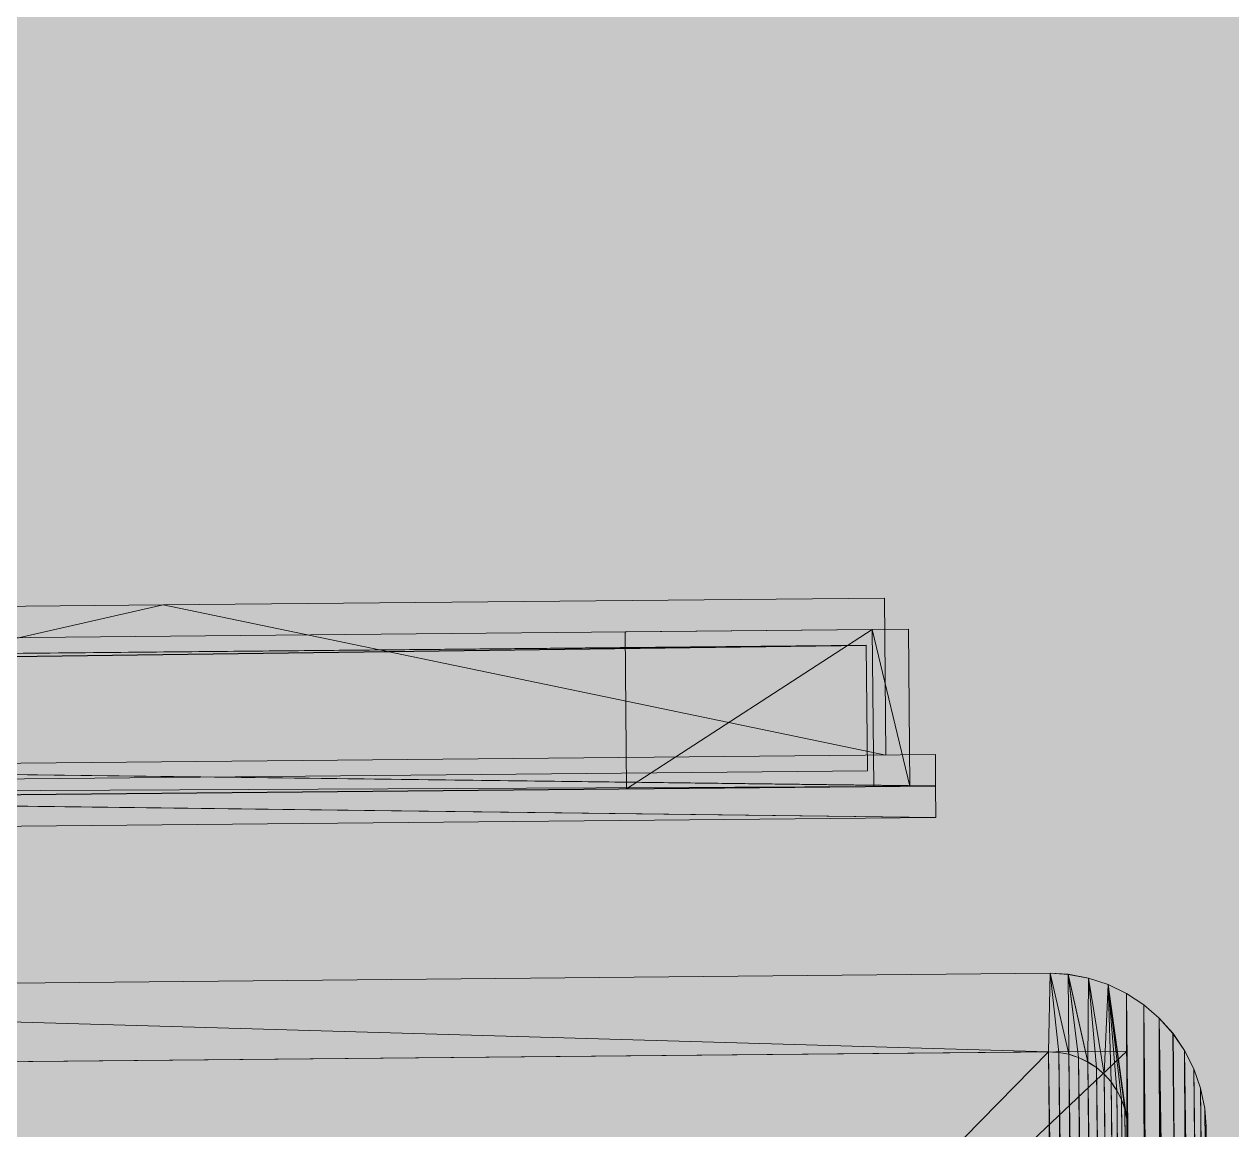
# Model space of a CAD drawing. Header units: millimetres. Extents: x 141848 to 1648660, y -821378 to -151356.
# Drawn here: x 162373.9 to 162558.6, y -271297.2 to -271128.2 of the extents above; entities that cross this region are included whole.
import ezdxf

# ---------------------------------------------------------------- set-up
doc = ezdxf.new("R2010")
doc.units = ezdxf.units.MM
doc.header["$MEASUREMENT"] = 0

# ---------------------------------------------------------------- blocks, each defined once
blk = doc.blocks.new('Forme_113_1')
at = {"color": 7, "linetype": 'Continuous', "lineweight": 20, "flags": 128}
for points in [[(162206.59, -271288.39), (162542.57, -271285.21)], [(162206.59, -271288.39), (162542.57, -271285.21)], [(162542.57, -271285.21), (162545.53, -271597.2)], [(162542.57, -271285.21), (162545.53, -271597.2)]]:
    blk.add_lwpolyline(points, dxfattribs=at)
blk = doc.blocks.new('Forme_114_1')
at = {"color": 7, "linetype": 'Continuous', "lineweight": 20, "flags": 128}
for points in [[(162206.59, -271288.39), (162542.57, -271285.21)], [(162209.54, -271600.38), (162542.57, -271285.21)], [(162545.53, -271597.2), (162542.57, -271285.21)]]:
    blk.add_lwpolyline(points, dxfattribs=at)
blk = doc.blocks.new('Forme_116_1')
at = {"color": 212, "linetype": 'Continuous', "lineweight": 5, "true_color": 0xcb00cc, "flags": 128}
blk.add_lwpolyline([(162544.23, -271460.4), (162542.68, -271297.21), (162542.64, -271296.53), (162542.57, -271295.65), (162542.43, -271294.98), (162542.25, -271294.11), (162542.02, -271293.46), (162541.73, -271292.62), (162541.42, -271292.02), (162541.02, -271291.23), (162540.64, -271290.66), (162540.14, -271289.93), (162539.69, -271289.42), (162539.09, -271288.76), (162538.42, -271288.18), (162537.9, -271287.74), (162537.16, -271287.25), (162536.59, -271286.88), (162535.79, -271286.49), (162535.18, -271286.19), (162534.33, -271285.92), (162533.68, -271285.7), (162532.81, -271285.54), (162532.14, -271285.42), (162531.25, -271285.36), (162530.57, -271285.32), (162353.78, -271287)], dxfattribs=at)
at = {"color": 7, "linetype": 'Continuous', "lineweight": 20, "flags": 128}
for points in [[(162545.41, -271585.2), (162542.57, -271295.65), (162542.25, -271294.11), (162541.73, -271292.62), (162541.02, -271291.23), (162540.14, -271289.93), (162539.09, -271288.76), (162537.9, -271287.74), (162536.59, -271286.88), (162535.18, -271286.19), (162533.68, -271285.7), (162532.14, -271285.42), (162530.57, -271285.32), (162218.58, -271288.28), (162217.03, -271288.4), (162215.48, -271288.72), (162214.01, -271289.24), (162212.6, -271289.95), (162211.31, -271290.83), (162210.13, -271291.88), (162209.11, -271293.06), (162208.25, -271294.38), (162207.57, -271295.79), (162207.08, -271297.28)], [(162221.54, -271600.27), (162530.57, -271285.32)], [(162535.1, -271597.2), (162530.57, -271285.32)], [(162533.53, -271597.31), (162530.57, -271285.32)], [(162535.1, -271597.2), (162532.14, -271285.42)], [(162536.63, -271596.87), (162532.14, -271285.42)], [(162536.63, -271596.87), (162533.68, -271285.7)], [(162538.11, -271596.36), (162533.68, -271285.7)], [(162539.51, -271595.65), (162535.18, -271286.19)], [(162538.11, -271596.36), (162535.18, -271286.19)], [(162539.51, -271595.65), (162536.59, -271286.88)], [(162540.81, -271594.76), (162536.59, -271286.88)], [(162540.81, -271594.76), (162537.9, -271287.74)], [(162541.98, -271593.71), (162537.9, -271287.74)], [(162541.98, -271593.71), (162539.09, -271288.76)], [(162543.01, -271592.53), (162539.09, -271288.76)], [(162543.86, -271591.21), (162540.14, -271289.93)], [(162543.01, -271592.53), (162540.14, -271289.93)], [(162543.86, -271591.21), (162541.02, -271291.23)], [(162544.54, -271589.8), (162541.02, -271291.23)], [(162545.03, -271588.31), (162541.73, -271292.62)], [(162544.54, -271589.8), (162541.73, -271292.62)], [(162545.33, -271586.77), (162542.25, -271294.11)], [(162545.03, -271588.31), (162542.25, -271294.11)], [(162545.33, -271586.77), (162542.57, -271295.65)], [(162545.41, -271585.2), (162542.68, -271297.21), (162542.57, -271295.65)]]:
    blk.add_lwpolyline(points, dxfattribs=at)
blk = doc.blocks.new('Forme_117_1')
at = {"color": 7, "linetype": 'Continuous', "lineweight": 20, "flags": 128}
for points in [[(162557.42, -271585.48), (162554.68, -271296.7), (162554.47, -271293.97), (162553.83, -271290.89), (162552.8, -271287.92), (162551.38, -271285.12), (162549.61, -271282.52), (162547.51, -271280.17), (162545.13, -271278.13), (162542.5, -271276.4), (162539.68, -271275.04), (162536.69, -271274.06), (162533.6, -271273.48), (162530.85, -271273.32), (162218.09, -271276.28)], [(162530.57, -271285.32), (162530.85, -271273.32)], [(162533.68, -271285.7), (162530.85, -271273.32)], [(162532.14, -271285.42), (162530.85, -271273.32)], [(162533.68, -271285.7), (162533.6, -271273.48)], [(162535.18, -271286.19), (162533.6, -271273.48)], [(162536.59, -271286.88), (162533.6, -271273.48)], [(162536.59, -271286.88), (162536.69, -271274.06)], [(162537.9, -271287.74), (162536.69, -271274.06)], [(162539.09, -271288.76), (162536.69, -271274.06)], [(162218.09, -271276.28), (162530.57, -271285.32), (162532.14, -271285.42), (162533.68, -271285.7), (162535.18, -271286.19), (162536.59, -271286.88), (162537.9, -271287.74), (162539.09, -271288.76), (162540.14, -271289.93), (162541.02, -271291.23), (162541.73, -271292.62), (162542.25, -271294.11), (162542.57, -271295.65), (162542.68, -271297.21), (162545.41, -271585.2), (162545.62, -271606)], [(162539.09, -271288.76), (162539.68, -271275.04)], [(162541.02, -271291.23), (162539.68, -271275.04)], [(162541.73, -271292.62), (162539.68, -271275.04)], [(162542.25, -271294.11), (162539.68, -271275.04)], [(162542.57, -271295.65), (162539.68, -271275.04)], [(162540.14, -271289.93), (162539.68, -271275.04)], [(162542.68, -271297.21), (162542.5, -271276.4)], [(162542.57, -271295.65), (162542.5, -271276.4)], [(162545.62, -271606), (162545.13, -271278.13)], [(162548.22, -271604.24), (162545.13, -271278.13)], [(162550.57, -271602.14), (162547.51, -271280.17)], [(162552.62, -271599.76), (162547.51, -271280.17)], [(162548.22, -271604.24), (162547.51, -271280.17)], [(162552.62, -271599.76), (162549.61, -271282.52)], [(162209.61, -271609.19), (162209.43, -271588.38), (162206.7, -271300.39), (162206.79, -271298.83), (162207.08, -271297.28), (162207.57, -271295.79), (162208.25, -271294.38), (162209.11, -271293.06), (162210.13, -271291.88), (162211.31, -271290.83), (162212.6, -271289.95), (162214.01, -271289.24), (162215.48, -271288.72), (162217.03, -271288.4), (162218.58, -271288.28), (162530.57, -271285.32)], [(162555.7, -271594.29), (162551.38, -271285.12)], [(162554.33, -271597.13), (162551.38, -271285.12)], [(162552.62, -271599.76), (162551.38, -271285.12)], [(162556.68, -271591.31), (162552.8, -271287.92)], [(162555.7, -271594.29), (162552.8, -271287.92)], [(162557.26, -271588.22), (162553.83, -271290.89)], [(162556.68, -271591.31), (162553.83, -271290.89)], [(162557.42, -271585.48), (162554.47, -271293.97)], [(162557.26, -271588.22), (162554.47, -271293.97)]]:
    blk.add_lwpolyline(points, dxfattribs=at)
blk = doc.blocks.new('Forme_118_1')
at = {"color": 7, "linetype": 'Continuous', "lineweight": 20, "flags": 128}
for points in [[(162284.89, -271218.05), (162395.18, -271217), (162505.47, -271215.96)], [(162505.7, -271239.96), (162395.18, -271217), (162285.12, -271242.05)], [(162505.47, -271215.96), (162505.7, -271239.96)], [(162284.89, -271218.05), (162264.09, -271218.25), (162243.29, -271218.44)], [(162243.52, -271242.44), (162243.29, -271218.44)], [(162245.22, -271223.23), (162243.29, -271218.44)], [(162284.89, -271218.05), (162245.22, -271223.23)], [(162264.09, -271218.25), (162245.22, -271223.23)], [(162283.04, -271222.87), (162284.89, -271218.05)], [(162284.89, -271218.05), (162285.12, -271242.05)], [(162283.04, -271222.87), (162245.22, -271223.23)], [(162283.04, -271222.87), (162283.27, -271246.87)], [(162285.12, -271242.05), (162283.04, -271222.87)], [(162245.22, -271223.23), (162243.52, -271242.44)], [(162245.45, -271247.22), (162245.22, -271223.23)], [(162292.68, -271241.98), (162513.27, -271239.89)], [(162513.27, -271239.89), (162513.31, -271244.69), (162513.36, -271249.49)], [(162235.96, -271242.51), (162243.52, -271242.44)], [(162236.05, -271252.11), (162236.01, -271247.31), (162235.96, -271242.51)], [(162243.52, -271242.44), (162236.01, -271247.31)], [(162245.45, -271247.22), (162243.52, -271242.44)], [(162283.23, -271242.75), (162245.45, -271247.22)], [(162292.68, -271241.98), (162283.27, -271246.87)], [(162285.12, -271242.05), (162283.27, -271246.87)], [(162285.12, -271242.05), (162292.68, -271241.98)], [(162513.31, -271244.69), (162292.68, -271241.98)], [(162292.68, -271241.98), (162292.73, -271246.78), (162292.77, -271251.58)], [(162292.73, -271246.78), (162513.31, -271244.69)], [(162236.01, -271247.31), (162245.45, -271247.22), (162283.27, -271246.87), (162292.73, -271246.78)], [(162292.73, -271246.78), (162236.05, -271252.11)], [(162513.36, -271249.49), (162292.73, -271246.78)], [(162245.45, -271247.22), (162236.05, -271252.11)], [(162513.36, -271249.49), (162292.77, -271251.58)], [(162292.77, -271251.58), (162236.05, -271252.11)]]:
    blk.add_lwpolyline(points, dxfattribs=at)
blk = doc.blocks.new('Forme_119_1')
at = {"color": 7, "linetype": 'Continuous', "lineweight": 20, "flags": 128}
for points in [[(162503.63, -271220.78), (162465.81, -271221.14)], [(162465.81, -271221.14), (162466.04, -271245.13)], [(162503.63, -271220.78), (162466.04, -271245.13)], [(162509.14, -271220.72), (162503.63, -271220.78)], [(162509.37, -271244.72), (162503.63, -271220.78)], [(162503.86, -271244.78), (162503.63, -271220.78)], [(162509.37, -271244.72), (162509.14, -271220.72)], [(162466.04, -271245.13), (162503.86, -271244.78)], [(162509.37, -271244.72), (162503.86, -271244.78)]]:
    blk.add_lwpolyline(points, dxfattribs=at)
blk = doc.blocks.new('Forme_120_1')
at = {"color": 7, "linetype": 'Continuous', "lineweight": 20, "flags": 128}
for points in [[(161976.26, -271228.17), (162502.7, -271223.19)], [(162502.7, -271223.19), (161976.28, -271230.17)], [(162502.7, -271223.19), (162502.89, -271242.38)], [(161976.45, -271247.37), (162502.89, -271242.38)]]:
    blk.add_lwpolyline(points, dxfattribs=at)
blk = doc.blocks.new('Forme_121_1')
at = {"color": 7, "linetype": 'Continuous', "lineweight": 20, "flags": 128}
for points in [[(162503.63, -271220.78), (161983.19, -271225.71)], [(162503.63, -271220.78), (162503.86, -271244.78)], [(162503.86, -271244.78), (161983.4, -271247.24)], [(162503.86, -271244.78), (161983.42, -271249.71)]]:
    blk.add_lwpolyline(points, dxfattribs=at)

msp = doc.modelspace()

# ---------------------------------------------------------------- hatches: boundary and pattern name
at = {"linetype": 'Continuous', "lineweight": 0, "true_color": 0x6f6f6f}
h = msp.add_hatch(color=8, dxfattribs=at)
h.paths.add_polyline_path([(141848.442, -295062.571), (269220.821, -293826.868), (269220.821, -270902.734), (268763.049, -270902.734), (254213.6, -271040.575), (254213.6, -163437.635), (153156.2, -163437.635), (153156.2, -271040.575), (153182.962, -271040.57), (153183.146, -272000.514, -0.4094274), (149183.681, -275935.042), (141848.442, -275935.042)])
h.paths.add_polyline_path([(158435.584, -260639.953), (155145.584, -260639.953), (155145.584, -248364.953), (155145.584, -243089.974), (155145.584, -242189.974), (158435.584, -242189.974)], flags=0)
h.paths.add_polyline_path([(161503.433, -171995.57), (161503.433, -193810.571), (161503.433, -230015.57), (161503.433, -260810.571), (196775.042, -260810.571), (196775.042, -222495.57), (186955.542, -222495.57), (186955.542, -218295.57), (196754.55, -218295.57), (196754.55, -208495.57), (196754.55, -204495.57), (193355.542, -204495.57), (193355.542, -195161.535), (195576.034, -195161.535), (195576.034, -189810.571), (217850.068, -189810.571), (217850.068, -262266.885), (245610.045, -262266.885), (245610.045, -253395.571), (245626.034, -253395.571), (246426.034, -253395.571), (247826.034, -253395.571), (247826.034, -248005.571), (247826.034, -246605.571), (245626.034, -246605.571), (245610.045, -246605.571), (245610.045, -171995.57), (212806.28, -171995.57)], flags=0)
h.paths.add_polyline_path([(162737.042, -269433.913, -0.0903187), (162858.773, -268727.623, -0.2014487), (163912.639, -267592.74, -0.1042114), (164718.006, -267415.055), (165317.979, -267409.371, -0.1040446), (166125.354, -267571.244, -0.2382555), (167284.257, -268953.318, -0.0551886), (167336.836, -269390.334), (167338.931, -269611.438), (167351.046, -270890.267), (167092.583, -271892.761, -0.2679492), (165370.083, -272909.124), (164770.11, -272914.808, -0.1937175), (163379.252, -272370.185, -0.0705688), (163028.663, -271931.262, -0.1316525), (162751.253, -270933.845)], flags=0)
h.paths.add_polyline_path([(175327.752, -275599.002, -0.4157911), (173316.986, -273599.031), (173316.986, -273452.052), (173330.488, -267377.824, -0.3805567), (175316.986, -265609.826), (175394.714, -265609.826), (175394.714, -270609.826), (190394.714, -270609.826), (190394.714, -265609.826), (195356.191, -265609.826, -0.4142136), (196856.191, -267109.826), (196856.191, -273660.699, -0.3455016), (195137.285, -275433.432)], flags=0)
h.paths.add_polyline_path([(205510.093, -271504.083, -0.1344739), (205230.948, -270484.937), (205230.948, -268984.937, -0.4142136), (207230.948, -266984.937), (207830.948, -266984.937, -0.4142136), (209830.948, -268984.937), (209830.948, -270484.937, -0.1288203), (209574.03, -271465.581, -0.2709363), (207830.948, -272484.937), (207230.948, -272484.937, -0.26498)], flags=0)
h.paths.add_polyline_path([(217862.687, -273329.325), (217869.949, -267730.336, -0.0985615), (218100.718, -266943.721), (218117.681, -266951.545, -0.258849), (219955.479, -265605.827), (219953.141, -265587.294), (220637.569, -265587.294), (220637.569, -265687.294), (220637.569, -270687.294), (250537.569, -270687.294), (250537.569, -265687.294), (252208.004, -265687.294), (254186.294, -265687.294), (254186.294, -267687.294), (254186.294, -271062.255, 0.0013458), (254186.323, -271073.021), (254197.209, -273095.233, -0.4142136), (252208.004, -275105.97), (243484.534, -275105.97, -0.005189), (243431.438, -275116.103), (235447.992, -275196.191), (220071.012, -275253.24, -0.3865533), (217873.089, -273475.385, -0.0251892)], flags=0)

# ---------------------------------------------------------------- linework, layer by layer
at = {"color": 7, "linetype": 'Continuous', "lineweight": 20, "flags": 128}
for points in [[(162284.894, -271218.049), (162395.182, -271217.004), (162505.469, -271215.959)], [(162505.696, -271239.958), (162395.182, -271217.004), (162285.122, -271242.048)], [(162505.469, -271215.959), (162505.696, -271239.958)], [(162503.63, -271220.777), (161983.193, -271225.708)], [(162503.63, -271220.777), (162465.808, -271221.135)], [(162465.808, -271221.135), (162466.035, -271245.134)], [(162503.63, -271220.777), (162466.035, -271245.134)], [(162509.138, -271220.725), (162503.63, -271220.777)], [(162509.365, -271244.724), (162503.63, -271220.777)], [(162503.858, -271244.776), (162503.63, -271220.777)], [(162503.63, -271220.777), (162503.858, -271244.776)], [(162509.365, -271244.724), (162509.138, -271220.725)], [(161976.264, -271228.173), (162502.705, -271223.186)], [(162502.705, -271223.186), (161976.283, -271230.167)], [(162502.705, -271223.186), (162502.887, -271242.385)], [(162292.681, -271241.976), (162513.268, -271239.886)], [(162513.268, -271239.886), (162513.313, -271244.686), (162513.359, -271249.486)], [(161976.446, -271247.372), (162502.887, -271242.385)], [(162513.313, -271244.686), (162292.681, -271241.976)], [(162503.858, -271244.776), (161983.397, -271247.243)], [(162503.858, -271244.776), (161983.42, -271249.706)], [(162292.727, -271246.776), (162513.313, -271244.686)], [(162466.035, -271245.134), (162503.858, -271244.776)], [(162509.365, -271244.724), (162503.858, -271244.776)], [(162513.359, -271249.486), (162292.727, -271246.776)], [(162513.359, -271249.486), (162292.772, -271251.576)], [(162557.416, -271585.48), (162554.68, -271296.701), (162554.474, -271293.967), (162553.833, -271290.888), (162552.796, -271287.922), (162551.378, -271285.115), (162549.613, -271282.516), (162547.515, -271280.172), (162545.131, -271278.13), (162542.499, -271276.403), (162539.678, -271275.038), (162536.692, -271274.058), (162533.603, -271273.475), (162530.853, -271273.321), (162218.087, -271276.285)], [(162530.571, -271285.325), (162530.853, -271273.321)], [(162533.683, -271285.703), (162530.853, -271273.321)], [(162532.144, -271285.418), (162530.853, -271273.321)], [(162533.683, -271285.703), (162533.603, -271273.475)], [(162535.175, -271286.193), (162533.603, -271273.475)], [(162536.586, -271286.876), (162533.603, -271273.475)], [(162536.586, -271286.876), (162536.692, -271274.058)], [(162537.902, -271287.739), (162536.692, -271274.058)], [(162539.088, -271288.76), (162536.692, -271274.058)], [(162218.087, -271276.285), (162530.571, -271285.325), (162532.144, -271285.418), (162533.683, -271285.703), (162535.175, -271286.193), (162536.586, -271286.876), (162537.902, -271287.739), (162539.088, -271288.76), (162540.143, -271289.926), (162541.019, -271291.226), (162541.729, -271292.623), (162542.247, -271294.106), (162542.573, -271295.651), (162542.684, -271297.21), (162545.412, -271585.197), (162545.622, -271606.004)], [(162539.088, -271288.76), (162539.678, -271275.038)], [(162541.019, -271291.226), (162539.678, -271275.038)], [(162541.729, -271292.623), (162539.678, -271275.038)], [(162542.247, -271294.106), (162539.678, -271275.038)], [(162542.573, -271295.651), (162539.678, -271275.038)], [(162540.143, -271289.926), (162539.678, -271275.038)], [(162542.684, -271297.21), (162542.499, -271276.403)], [(162542.573, -271295.651), (162542.499, -271276.403)], [(162545.622, -271606.004), (162545.131, -271278.13)], [(162548.221, -271604.24), (162545.131, -271278.13)], [(162550.565, -271602.141), (162547.515, -271280.172)], [(162552.619, -271599.758), (162547.515, -271280.172)], [(162548.221, -271604.24), (162547.515, -271280.172)], [(162552.619, -271599.758), (162549.613, -271282.516)], [(162206.585, -271288.394), (162542.57, -271285.211)], [(162206.585, -271288.394), (162542.57, -271285.211)], [(162206.585, -271288.394), (162542.57, -271285.211)], [(162209.613, -271609.188), (162209.427, -271588.381), (162206.699, -271300.393), (162206.792, -271298.833), (162207.078, -271297.282), (162207.567, -271295.789), (162208.25, -271294.379), (162209.114, -271293.062), (162210.134, -271291.877), (162211.313, -271290.833), (162212.6, -271289.945), (162214.01, -271289.236), (162215.481, -271288.718), (162217.026, -271288.403), (162218.585, -271288.28), (162530.571, -271285.325)], [(162545.412, -271585.197), (162542.573, -271295.651), (162542.247, -271294.106), (162541.729, -271292.623), (162541.019, -271291.226), (162540.143, -271289.926), (162539.088, -271288.76), (162537.902, -271287.739), (162536.586, -271286.876), (162535.175, -271286.193), (162533.683, -271285.703), (162532.144, -271285.418), (162530.571, -271285.325), (162218.585, -271288.28), (162217.026, -271288.403), (162215.481, -271288.718), (162214.01, -271289.236), (162212.6, -271289.945), (162211.313, -271290.833), (162210.134, -271291.877), (162209.114, -271293.062), (162208.25, -271294.379), (162207.567, -271295.789), (162207.078, -271297.282)], [(162209.541, -271600.38), (162542.57, -271285.211)], [(162221.541, -271600.266), (162530.571, -271285.325)], [(162535.098, -271597.2), (162530.571, -271285.325)], [(162533.527, -271597.311), (162530.571, -271285.325)], [(162535.098, -271597.2), (162532.144, -271285.418)], [(162536.631, -271596.873), (162532.144, -271285.418)], [(162536.631, -271596.873), (162533.683, -271285.703)], [(162538.114, -271596.355), (162533.683, -271285.703)], [(162542.57, -271285.211), (162545.526, -271597.197)], [(162542.57, -271285.211), (162545.526, -271597.197)], [(162545.526, -271597.197), (162542.57, -271285.211)], [(162555.699, -271594.292), (162551.378, -271285.115)], [(162554.334, -271597.125), (162551.378, -271285.115)], [(162552.619, -271599.758), (162551.378, -271285.115)], [(162539.511, -271595.646), (162535.175, -271286.193)], [(162538.114, -271596.355), (162535.175, -271286.193)], [(162539.511, -271595.646), (162536.586, -271286.876)], [(162540.811, -271594.757), (162536.586, -271286.876)], [(162540.811, -271594.757), (162537.902, -271287.739)], [(162541.977, -271593.714), (162537.902, -271287.739)], [(162541.977, -271593.714), (162539.088, -271288.76)], [(162543.01, -271592.529), (162539.088, -271288.76)], [(162556.679, -271591.307), (162552.796, -271287.922)], [(162555.699, -271594.292), (162552.796, -271287.922)], [(162543.861, -271591.212), (162540.143, -271289.926)], [(162543.01, -271592.529), (162540.143, -271289.926)], [(162543.861, -271591.212), (162541.019, -271291.226)], [(162544.544, -271589.802), (162541.019, -271291.226)], [(162557.262, -271588.217), (162553.833, -271290.888)], [(162556.679, -271591.307), (162553.833, -271290.888)], [(162545.034, -271588.309), (162541.729, -271292.623)], [(162544.544, -271589.802), (162541.729, -271292.623)], [(162545.331, -271586.77), (162542.247, -271294.106)], [(162545.034, -271588.309), (162542.247, -271294.106)], [(162557.416, -271585.48), (162554.474, -271293.967)], [(162557.262, -271588.217), (162554.474, -271293.967)], [(162545.331, -271586.77), (162542.573, -271295.651)], [(162545.412, -271585.197), (162542.684, -271297.21), (162542.573, -271295.651)]]:
    msp.add_lwpolyline(points, dxfattribs=at)
at = {"color": 212, "linetype": 'Continuous', "lineweight": 5, "true_color": 0xcb00cc, "flags": 128}
msp.add_lwpolyline([(162544.23, -271460.403), (162542.684, -271297.21), (162542.636, -271296.535), (162542.573, -271295.651), (162542.432, -271294.982), (162542.247, -271294.106), (162542.022, -271293.464), (162541.729, -271292.623), (162541.421, -271292.018), (162541.019, -271291.226), (162540.639, -271290.663), (162540.143, -271289.926), (162539.686, -271289.421), (162539.088, -271288.76), (162538.416, -271288.182), (162537.902, -271287.739), (162537.156, -271287.25), (162536.586, -271286.876), (162535.787, -271286.489), (162535.175, -271286.193), (162534.329, -271285.915), (162533.683, -271285.703), (162532.811, -271285.541), (162532.144, -271285.418), (162531.252, -271285.365), (162530.571, -271285.325), (162353.779, -271287)], dxfattribs=at)

# ---------------------------------------------------------------- block references
at = {"linetype": 'Continuous', "lineweight": 0}
for name in ['Forme_118_1', 'Forme_121_1', 'Forme_119_1', 'Forme_120_1', 'Forme_117_1', 'Forme_113_1', 'Forme_114_1', 'Forme_116_1']:
    msp.add_blockref(name, (0, 0), dxfattribs=at)

doc.saveas('drawing.dxf')
